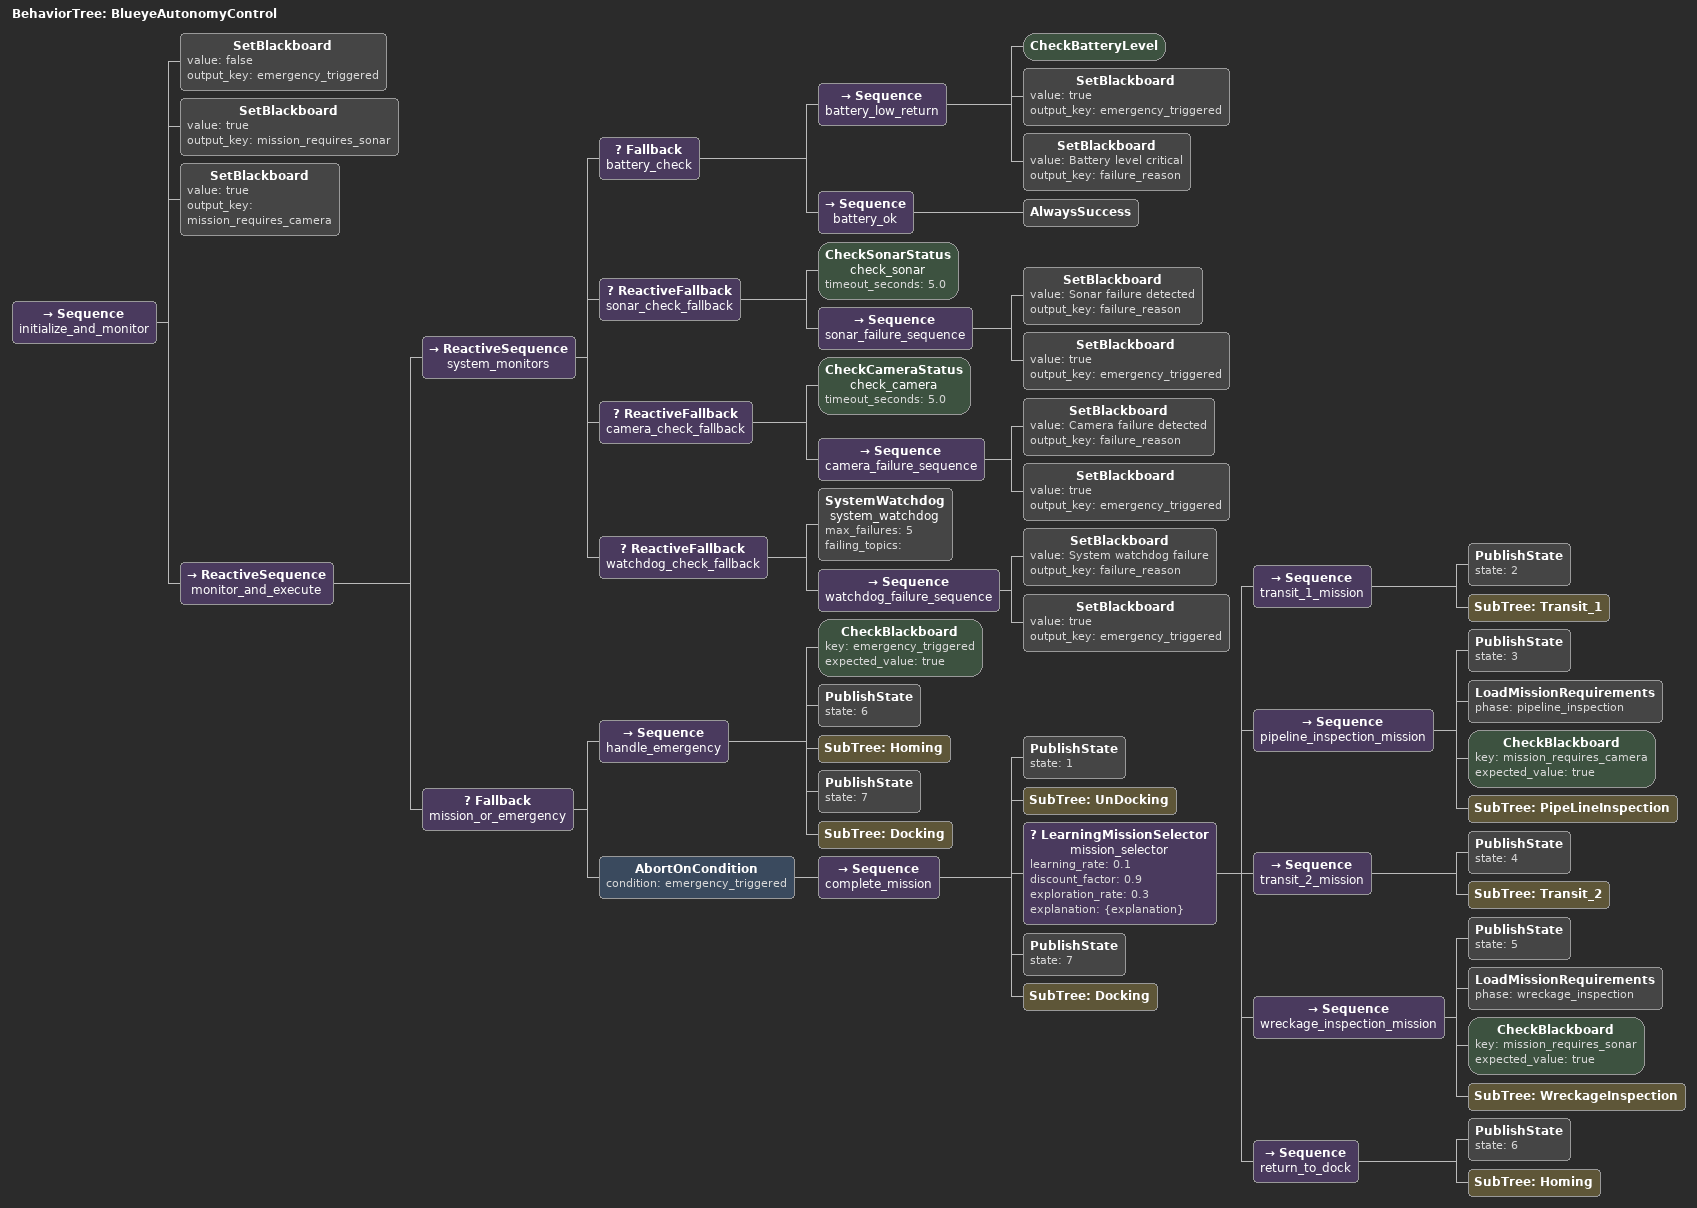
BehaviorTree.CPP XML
<?xml version="1.0" encoding="UTF-8"?>
<root BTCPP_format="4"
      main_tree_to_execute="BlueyeAutonomyControl">
  <include path="UnDocking.xml"/>
  <include path="Transit_1.xml"/>
  <include path="Transit_2.xml"/>
  <include path="PipeLineInspection.xml"/>
  <include path="WreckageInspection.xml"/>
  <include path="Homing.xml"/>
  <include path="Docking.xml"/>
  <include path="SystemMonitor.xml"/>

  <BehaviorTree ID="BlueyeAutonomyControl">
    <Sequence name="initialize_and_monitor">
      <SetBlackboard value="false"
                     output_key="emergency_triggered"/>
      <SetBlackboard value="true"
                     output_key="mission_requires_sonar"/>
      <SetBlackboard value="true"
                     output_key="mission_requires_camera"/>
      <ReactiveSequence name="monitor_and_execute">
        <ReactiveSequence name="system_monitors">
          <Fallback name="battery_check">
            <Sequence name="battery_low_return">
              <CheckBatteryLevel/>
              <SetBlackboard value="true"
                             output_key="emergency_triggered"/>
              <SetBlackboard value="Battery level critical"
                             output_key="failure_reason"/>
            </Sequence>
            <Sequence name="battery_ok">
              <AlwaysSuccess/>
            </Sequence>
          </Fallback>
          <ReactiveFallback name="sonar_check_fallback">
            <CheckSonarStatus name="check_sonar"
                              timeout_seconds="5.0"/>
            <Sequence name="sonar_failure_sequence">
              <SetBlackboard value="Sonar failure detected"
                             output_key="failure_reason"/>
              <SetBlackboard value="true"
                             output_key="emergency_triggered"/>
            </Sequence>
          </ReactiveFallback>
          <ReactiveFallback name="camera_check_fallback">
            <CheckCameraStatus name="check_camera"
                               timeout_seconds="5.0"/>
            <Sequence name="camera_failure_sequence">
              <SetBlackboard value="Camera failure detected"
                             output_key="failure_reason"/>
              <SetBlackboard value="true"
                             output_key="emergency_triggered"/>
            </Sequence>
          </ReactiveFallback>
          <ReactiveFallback name="watchdog_check_fallback">
            <SystemWatchdog name="system_watchdog"
                            max_failures="5"
                            failing_topics=""/>
            <Sequence name="watchdog_failure_sequence">
              <SetBlackboard value="System watchdog failure"
                             output_key="failure_reason"/>
              <SetBlackboard value="true"
                             output_key="emergency_triggered"/>
            </Sequence>
          </ReactiveFallback>
        </ReactiveSequence>
        <Fallback name="mission_or_emergency">
          <Sequence name="handle_emergency">
            <CheckBlackboard key="emergency_triggered"
                             expected_value="true"/>
            <PublishState state="6"/>
            <SubTree ID="Homing"/>
            <PublishState state="7"/>
            <SubTree ID="Docking"/>
          </Sequence>
          <AbortOnCondition condition="emergency_triggered">
            <Sequence name="complete_mission">
              <!-- Fixed first states: Undocking -->
              <PublishState state="1"/>
              <SubTree ID="UnDocking"/>

              <!-- Now the LearningMissionSelector handles all the middle states -->
              <LearningMissionSelector name="mission_selector"
                                       learning_rate="0.1"
                                       discount_factor="0.9"
                                       exploration_rate="0.3"
                                       explanation="{explanation}">
                <!-- Transit_1 -->
                <Sequence name="transit_1_mission">
                  <PublishState state="2"/>
                  <SubTree ID="Transit_1"/>
                </Sequence>

                <!-- Pipeline Inspection -->
                <Sequence name="pipeline_inspection_mission">
                  <PublishState state="3"/>
                  <LoadMissionRequirements phase="pipeline_inspection"/>
                  <CheckBlackboard key="mission_requires_camera"
                                  expected_value="true"/>
                  <SubTree ID="PipeLineInspection"/>
                </Sequence>

                <!-- Transit_2 -->
                <Sequence name="transit_2_mission">
                  <PublishState state="4"/>
                  <SubTree ID="Transit_2"/>
                </Sequence>

                <!-- Wreckage Inspection -->
                <Sequence name="wreckage_inspection_mission">
                  <PublishState state="5"/>
                  <LoadMissionRequirements phase="wreckage_inspection"/>
                  <CheckBlackboard key="mission_requires_sonar"
                                  expected_value="true"/>
                  <SubTree ID="WreckageInspection"/>
                </Sequence>

                <!-- Return to Dock (Homing) -->
                <Sequence name="return_to_dock">
                  <PublishState state="6"/>
                  <SubTree ID="Homing"/>
                </Sequence>
              </LearningMissionSelector>

              <!-- Fixed last state: Docking -->
              <PublishState state="7"/>
              <SubTree ID="Docking"/>
            </Sequence>
          </AbortOnCondition>
        </Fallback>
      </ReactiveSequence>
    </Sequence>
  </BehaviorTree>

</root>
